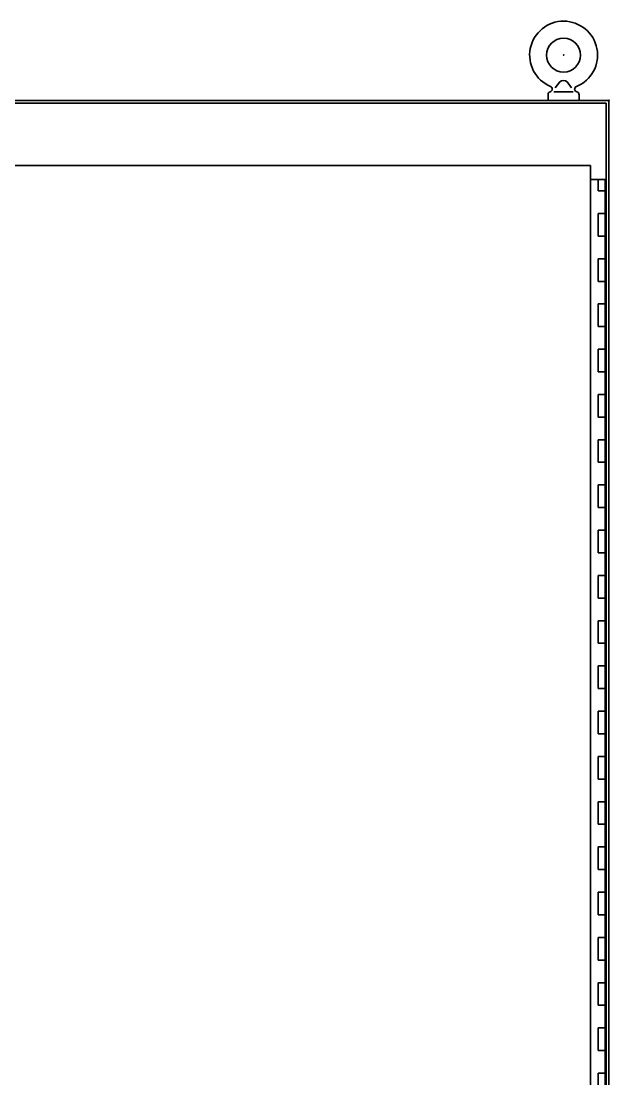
# Model space of a CAD drawing. Extents: x 43 to 158, y 24 to 117.
# Drawn here: x 89.01 to 114.99, y 70.41 to 117.16 of the extents above; entities that cross this region are included whole.
import ezdxf

# ---------------------------------------------------------------- set-up
doc = ezdxf.new("R2010")
doc.units = 0
doc.layers.add('N-EQPM', color=4, linetype='Continuous', lineweight=35)

# ---------------------------------------------------------------- blocks, each defined once
blk = doc.blocks.new('A907220FSD-Door')
for p, q in [((71.02812056490698, 80.24999991017799), (35.90212056490698, 80.24999991017799)), ((71.028120564907, -8.982200938589813e-08), (71.02812056490698, 80.24999991017799)), ((71.02812056490698, 79.62499991017799), (71.68024126113654, 79.62499991017799)), ((71.36724126113656, 79.62499991017799), (71.68024126113654, 79.62499991017799)), ((71.36724126113656, 79.62499991017799), (71.36724126113656, 79.12499991017796)), ((71.68024126113654, 79.62499991017799), (71.68024126113654, 0.6249999101779906)), ((71.36724126113656, 79.12499991017799), (71.68024126113654, 79.12499991017799)), ((71.36724126113656, 78.12499991017799), (71.68024126113654, 78.12499991017799)), ((71.36724126113656, 78.12499991017796), (71.36724126113656, 77.12499991017796)), ((71.36724126113656, 77.12499991017799), (71.68024126113654, 77.12499991017799)), ((71.36724126113656, 76.12499991017799), (71.68024126113654, 76.12499991017799)), ((71.36724126113656, 76.12499991017796), (71.36724126113656, 75.12499991017796)), ((71.36724126113656, 75.12499991017799), (71.68024126113654, 75.12499991017799)), ((71.36724126113656, 74.12499991017799), (71.68024126113654, 74.12499991017799)), ((71.36724126113656, 74.12499991017796), (71.36724126113656, 73.12499991017796)), ((71.36724126113656, 73.12499991017799), (71.68024126113654, 73.12499991017799)), ((71.36724126113656, 72.12499991017799), (71.68024126113654, 72.12499991017799)), ((71.36724126113656, 72.12499991017796), (71.36724126113656, 71.12499991017796)), ((71.36724126113656, 71.12499991017799), (71.68024126113654, 71.12499991017799)), ((71.36724126113656, 70.12499991017799), (71.68024126113654, 70.12499991017799)), ((71.36724126113656, 70.12499991017796), (71.36724126113656, 69.12499991017796)), ((71.36724126113656, 69.12499991017799), (71.68024126113654, 69.12499991017799)), ((71.36724126113656, 68.12499991017799), (71.68024126113654, 68.12499991017799)), ((71.36724126113656, 68.12499991017796), (71.36724126113656, 67.12499991017796)), ((71.36724126113656, 67.12499991017799), (71.68024126113654, 67.12499991017799)), ((71.36724126113656, 66.12499991017799), (71.68024126113654, 66.12499991017799)), ((71.36724126113656, 66.12499991017796), (71.36724126113656, 65.12499991017796)), ((71.36724126113656, 65.12499991017799), (71.68024126113654, 65.12499991017799)), ((71.36724126113656, 64.12499991017799), (71.68024126113654, 64.12499991017799)), ((71.36724126113656, 64.12499991017796), (71.36724126113656, 63.12499991017796)), ((71.36724126113656, 63.12499991017799), (71.68024126113654, 63.12499991017799)), ((71.36724126113656, 62.12499991017799), (71.68024126113654, 62.12499991017799)), ((71.36724126113656, 62.12499991017796), (71.36724126113656, 61.12499991017796)), ((71.36724126113656, 61.12499991017799), (71.68024126113654, 61.12499991017799)), ((71.36724126113656, 60.12499991017799), (71.68024126113654, 60.12499991017799)), ((71.36724126113656, 60.12499991017798), (71.36724126113656, 59.12499991017798)), ((71.36724126113656, 59.12499991017799), (71.68024126113654, 59.12499991017799)), ((71.36724126113656, 58.12499991017799), (71.68024126113654, 58.12499991017799)), ((71.36724126113656, 58.12499991017798), (71.36724126113656, 57.12499991017798)), ((71.36724126113656, 57.12499991017799), (71.68024126113654, 57.12499991017799)), ((71.36724126113656, 56.12499991017798), (71.36724126113656, 55.12499991017798)), ((71.36724126113656, 56.12499991017799), (71.68024126113654, 56.12499991017799)), ((71.36724126113656, 55.12499991017799), (71.68024126113654, 55.12499991017799)), ((71.36724126113656, 54.12499991017798), (71.36724126113656, 53.12499991017798)), ((71.36724126113656, 54.12499991017799), (71.68024126113654, 54.12499991017799)), ((71.36724126113656, 53.12499991017799), (71.68024126113654, 53.12499991017799)), ((71.36724126113656, 52.12499991017799), (71.68024126113654, 52.12499991017799)), ((71.36724126113656, 52.12499991017798), (71.36724126113656, 51.12499991017798)), ((71.36724126113656, 51.12499991017799), (71.68024126113654, 51.12499991017799)), ((71.36724126113656, 50.12499991017799), (71.68024126113654, 50.12499991017799)), ((71.36724126113656, 50.12499991017798), (71.36724126113656, 49.12499991017798)), ((71.36724126113656, 49.12499991017799), (71.68024126113654, 49.12499991017799)), ((71.68024126113654, 49.12499991017798), (71.68024126113654, 48.12499991017798)), ((71.36724126113656, 48.12499991017799), (71.68024126113654, 48.12499991017799)), ((71.36724126113656, 48.12499991017798), (71.36724126113656, 47.12499991017798)), ((71.36724126113656, 47.12499991017799), (71.68024126113654, 47.12499991017799)), ((71.68024126113654, 47.12499991017798), (71.68024126113654, 46.12499991017798)), ((71.36724126113656, 46.12499991017799), (71.68024126113654, 46.12499991017799)), ((71.36724126113656, 46.12499991017798), (71.36724126113656, 45.12499991017798)), ((71.36724126113656, 45.12499991017799), (71.68024126113654, 45.12499991017799)), ((71.36724126113656, 44.12499991017799), (71.68024126113654, 44.12499991017799)), ((71.36724126113656, 44.12499991017798), (71.36724126113656, 43.12499991017798)), ((71.36724126113656, 43.12499991017799), (71.68024126113654, 43.12499991017799)), ((71.36724126113656, 42.12499991017799), (71.68024126113654, 42.12499991017799)), ((71.36724126113656, 42.12499991017798), (71.36724126113656, 41.12499991017798)), ((71.36724126113656, 41.12499991017799), (71.68024126113654, 41.12499991017799)), ((71.36724126113656, 40.12499991017799), (71.68024126113654, 40.12499991017799)), ((71.36724126113656, 40.12499991017798), (71.36724126113656, 39.12499991017799))]:
    blk.add_line(p, q)

msp = doc.modelspace()

# ---------------------------------------------------------------- linework, layer by layer
at = {"layer": 'N-EQPM'}
for p, q in [((112.8196052334913, 114.4713417660536), (112.613398719111, 114.2102333599884)), ((113.1497178685895, 114.4685755466074), (113.3389500542503, 114.2165163993433)), ((114.9858774479628, 113.6571878735359), (42.98587744796282, 113.6571878735359)), ((112.2983774479628, 113.9151264143967), (112.2983774479628, 113.6571878735359)), ((112.2983774479628, 113.6571878735359), (113.6733774479628, 113.6571878735359)), ((112.5601264793529, 114.0321878735359), (112.9858774479628, 114.0321878735359)), ((113.4091690338764, 114.0321878735359), (112.9858774479628, 114.0321878735359)), ((113.6733774479628, 113.9071878735359), (113.6733774479628, 113.6571878735359)), ((114.9858774479628, 23.65718787353592), (114.9858774479628, 113.6571878735359)), ((114.8608774479628, 113.5321878735359), (43.11087744796282, 113.5321878735359)), ((114.8608774479628, 23.78218787353592), (114.8608774479628, 113.5321878735359))]:
    msp.add_line(p, q, dxfattribs=at)
msp.add_circle((112.9858774479628, 115.6571878735359), 0.75, dxfattribs=at)
for centre, radius, start, end in [((112.9858774479628, 115.6571878735359), 1.5, 292.1492217768581, 247.3801350519138), ((112.3608774479615, 114.1571878735359), 0.125, 284.4775121861435, 67.38013505191387), ((112.9830882330471, 114.28220343346), 0.25, 48.20107047516142, 130.8387179298227), ((113.598535091523, 114.1521046161089), 0.125, 112.1492217768582, 258.4261642883995), ((112.4233774479628, 113.9151264143967), 0.125, 104.4775121861436, 180), ((113.5483774479628, 113.9071878735359), 0.125, 0, 78.42616428838878)]:
    msp.add_arc(centre, radius, start, end, dxfattribs=at)
for p in [(112.9858774479628, 115.6571878735359), (114.9858774479628, 113.6571878735359)]:
    msp.add_point(p, dxfattribs=at)

# ---------------------------------------------------------------- block references
msp.add_blockref('A907220FSD-Door', (43.14575688305581, 30.53218796655335), dxfattribs=at)

doc.saveas('drawing.dxf')
